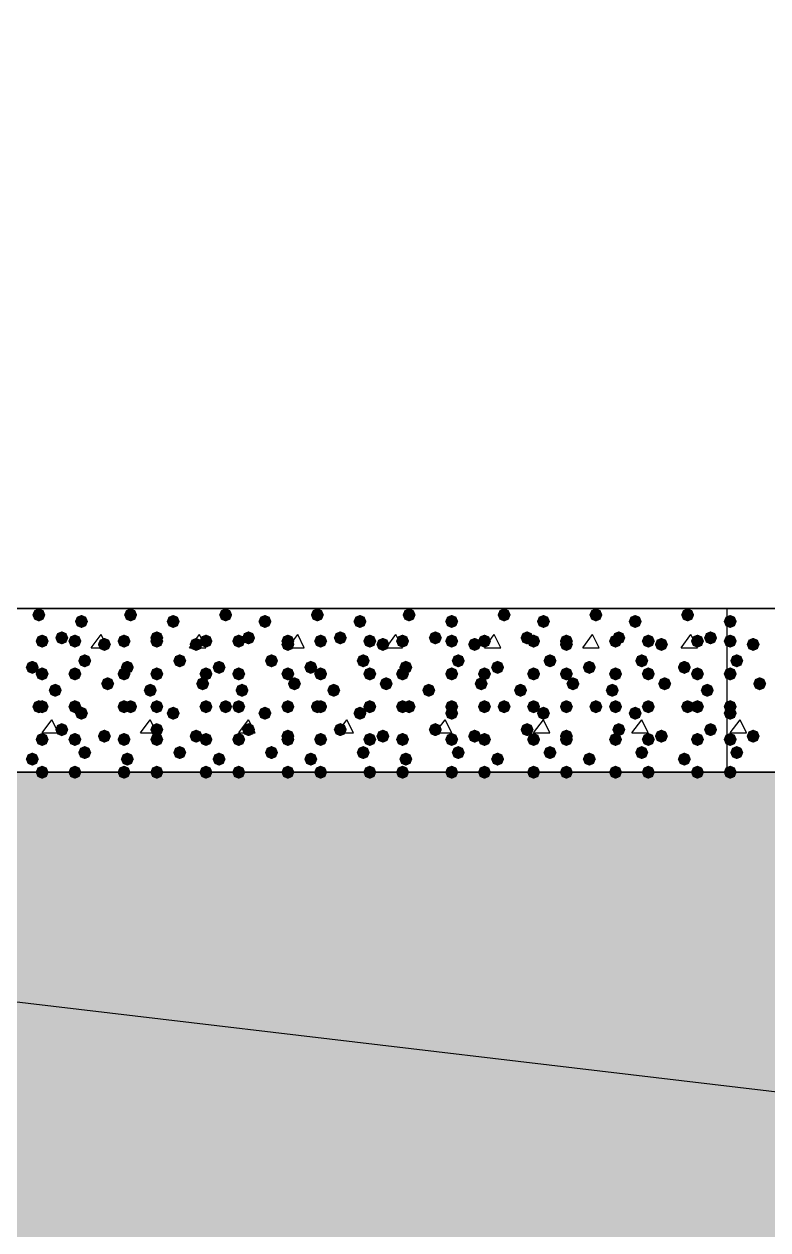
# Model space of a CAD drawing. Header units: millimetres. Extents: x 0 to 420, y 0 to 297.
# Drawn here: x 58.7 to 68.3, y 119.27 to 134.84 of the extents above; entities that cross this region are included whole.
import ezdxf

# ---------------------------------------------------------------- set-up
doc = ezdxf.new("R2010")
doc.units = ezdxf.units.MM
doc.layers.get('0').update_dxf_attribs({"linetype": 'CONTINUOUS'})

msp = doc.modelspace()

# ---------------------------------------------------------------- hatches: boundary and pattern name
at = {"true_color": 0x000008}
for points in [[(58.970333, 127.211667), (58.945463, 127.151871), (58.885667, 127.127), (58.825871, 127.151871), (58.801, 127.211667), (58.825871, 127.271462), (58.885667, 127.296333), (58.945462, 127.271463)], [(60.155667, 127.211667), (60.130796, 127.151871), (60.071, 127.127), (60.011204, 127.151871), (59.986333, 127.211667), (60.011204, 127.271462), (60.071, 127.296333), (60.130796, 127.271463)], [(61.383333, 127.211667), (61.358463, 127.151871), (61.298667, 127.127), (61.238871, 127.151871), (61.214, 127.211667), (61.238871, 127.271462), (61.298667, 127.296333), (61.358462, 127.271463)], [(62.568667, 127.211667), (62.543796, 127.151871), (62.484, 127.127), (62.424204, 127.151871), (62.399333, 127.211667), (62.424204, 127.271462), (62.484, 127.296333), (62.543796, 127.271463)], [(63.754, 127.211667), (63.729129, 127.151871), (63.669333, 127.127), (63.609538, 127.151871), (63.584667, 127.211667), (63.609537, 127.271462), (63.669333, 127.296333), (63.729129, 127.271463)], [(64.981667, 127.211667), (64.956796, 127.151871), (64.897, 127.127), (64.837204, 127.151871), (64.812333, 127.211667), (64.837204, 127.271462), (64.897, 127.296333), (64.956796, 127.271463)], [(66.167, 127.211667), (66.142129, 127.151871), (66.082333, 127.127), (66.022538, 127.151871), (65.997667, 127.211667), (66.022537, 127.271462), (66.082333, 127.296333), (66.142129, 127.271463)], [(67.352333, 127.211667), (67.327463, 127.151871), (67.267667, 127.127), (67.207871, 127.151871), (67.183, 127.211667), (67.207871, 127.271462), (67.267667, 127.296333), (67.327462, 127.271463)], [(59.520667, 127.127), (59.495796, 127.067204), (59.436, 127.042333), (59.376204, 127.067204), (59.351333, 127.127), (59.376204, 127.186796), (59.436, 127.211667), (59.495796, 127.186796)], [(60.706, 127.127), (60.681129, 127.067204), (60.621333, 127.042333), (60.561537, 127.067204), (60.536667, 127.127), (60.561537, 127.186796), (60.621333, 127.211667), (60.681129, 127.186796)], [(61.891333, 127.127), (61.866462, 127.067204), (61.806667, 127.042333), (61.746871, 127.067204), (61.722, 127.127), (61.746871, 127.186796), (61.806667, 127.211667), (61.866462, 127.186796)], [(63.119, 127.127), (63.094129, 127.067204), (63.034333, 127.042333), (62.974538, 127.067204), (62.949667, 127.127), (62.974537, 127.186796), (63.034333, 127.211667), (63.094129, 127.186796)], [(64.304333, 127.127), (64.279462, 127.067204), (64.219667, 127.042333), (64.159871, 127.067204), (64.135, 127.127), (64.159871, 127.186796), (64.219667, 127.211667), (64.279462, 127.186796)], [(65.489667, 127.127), (65.464796, 127.067204), (65.405, 127.042333), (65.345204, 127.067204), (65.320333, 127.127), (65.345204, 127.186796), (65.405, 127.211667), (65.464796, 127.186796)], [(66.675, 127.127), (66.650129, 127.067204), (66.590333, 127.042333), (66.530538, 127.067204), (66.505667, 127.127), (66.530537, 127.186796), (66.590333, 127.211667), (66.650129, 127.186796)], [(59.012667, 126.873), (58.987796, 126.813204), (58.928, 126.788333), (58.868204, 126.813204), (58.843333, 126.873), (58.868204, 126.932796), (58.928, 126.957667), (58.987796, 126.932796)], [(59.266667, 126.915333), (59.241796, 126.855538), (59.182, 126.830667), (59.122204, 126.855538), (59.097333, 126.915333), (59.122204, 126.975129), (59.182, 127), (59.241796, 126.975129)], [(59.436, 126.873), (59.411129, 126.813204), (59.351333, 126.788333), (59.291537, 126.813204), (59.266667, 126.873), (59.291537, 126.932796), (59.351333, 126.957667), (59.411129, 126.932796)], [(60.071, 126.873), (60.046129, 126.813204), (59.986333, 126.788333), (59.926537, 126.813204), (59.901667, 126.873), (59.926537, 126.932796), (59.986333, 126.957667), (60.046129, 126.932796)], [(60.494333, 126.915333), (60.469462, 126.855538), (60.409667, 126.830667), (60.349871, 126.855538), (60.325, 126.915333), (60.349871, 126.975129), (60.409667, 127), (60.469462, 126.975129)], [(60.494333, 126.873), (60.469462, 126.813204), (60.409667, 126.788333), (60.349871, 126.813204), (60.325, 126.873), (60.349871, 126.932796), (60.409667, 126.957667), (60.469462, 126.932796)], [(61.129333, 126.873), (61.104462, 126.813204), (61.044667, 126.788333), (60.984871, 126.813204), (60.96, 126.873), (60.984871, 126.932796), (61.044667, 126.957667), (61.104462, 126.932796)], [(61.552667, 126.873), (61.527796, 126.813204), (61.468, 126.788333), (61.408204, 126.813204), (61.383333, 126.873), (61.408204, 126.932796), (61.468, 126.957667), (61.527796, 126.932796)], [(61.679667, 126.915333), (61.654796, 126.855538), (61.595, 126.830667), (61.535204, 126.855538), (61.510333, 126.915333), (61.535204, 126.975129), (61.595, 127), (61.654796, 126.975129)], [(62.187667, 126.873), (62.162796, 126.813204), (62.103, 126.788333), (62.043204, 126.813204), (62.018333, 126.873), (62.043204, 126.932796), (62.103, 126.957667), (62.162796, 126.932796)], [(62.611, 126.873), (62.586129, 126.813204), (62.526333, 126.788333), (62.466537, 126.813204), (62.441667, 126.873), (62.466537, 126.932796), (62.526333, 126.957667), (62.586129, 126.932796)], [(62.865, 126.915333), (62.840129, 126.855538), (62.780333, 126.830667), (62.720538, 126.855538), (62.695667, 126.915333), (62.720537, 126.975129), (62.780333, 127), (62.840129, 126.975129)], [(63.246, 126.873), (63.221129, 126.813204), (63.161333, 126.788333), (63.101537, 126.813204), (63.076667, 126.873), (63.101537, 126.932796), (63.161333, 126.957667), (63.221129, 126.932796)], [(63.669333, 126.873), (63.644462, 126.813204), (63.584667, 126.788333), (63.524871, 126.813204), (63.5, 126.873), (63.524871, 126.932796), (63.584667, 126.957667), (63.644462, 126.932796)], [(64.092667, 126.915333), (64.067796, 126.855538), (64.008, 126.830667), (63.948204, 126.855538), (63.923333, 126.915333), (63.948204, 126.975129), (64.008, 127), (64.067796, 126.975129)], [(64.304333, 126.873), (64.279462, 126.813204), (64.219667, 126.788333), (64.159871, 126.813204), (64.135, 126.873), (64.159871, 126.932796), (64.219667, 126.957667), (64.279462, 126.932796)], [(64.727667, 126.873), (64.702796, 126.813204), (64.643, 126.788333), (64.583204, 126.813204), (64.558333, 126.873), (64.583204, 126.932796), (64.643, 126.957667), (64.702796, 126.932796)], [(65.278, 126.915333), (65.253129, 126.855538), (65.193333, 126.830667), (65.133538, 126.855538), (65.108667, 126.915333), (65.133537, 126.975129), (65.193333, 127), (65.253129, 126.975129)], [(65.362667, 126.873), (65.337796, 126.813204), (65.278, 126.788333), (65.218204, 126.813204), (65.193333, 126.873), (65.218204, 126.932796), (65.278, 126.957667), (65.337796, 126.932796)], [(65.786, 126.873), (65.761129, 126.813204), (65.701333, 126.788333), (65.641537, 126.813204), (65.616667, 126.873), (65.641537, 126.932796), (65.701333, 126.957667), (65.761129, 126.932796)], [(66.421, 126.873), (66.396129, 126.813204), (66.336333, 126.788333), (66.276537, 126.813204), (66.251667, 126.873), (66.276537, 126.932796), (66.336333, 126.957667), (66.396129, 126.932796)], [(66.463333, 126.915333), (66.438463, 126.855538), (66.378667, 126.830667), (66.318871, 126.855538), (66.294, 126.915333), (66.318871, 126.975129), (66.378667, 127), (66.438462, 126.975129)], [(66.844333, 126.873), (66.819462, 126.813204), (66.759667, 126.788333), (66.699871, 126.813204), (66.675, 126.873), (66.699871, 126.932796), (66.759667, 126.957667), (66.819462, 126.932796)], [(67.479333, 126.873), (67.454462, 126.813204), (67.394667, 126.788333), (67.334871, 126.813204), (67.31, 126.873), (67.334871, 126.932796), (67.394667, 126.957667), (67.454462, 126.932796)], [(67.648667, 126.915333), (67.623796, 126.855538), (67.564, 126.830667), (67.504204, 126.855538), (67.479333, 126.915333), (67.504204, 126.975129), (67.564, 127), (67.623796, 126.975129)], [(59.817, 126.830667), (59.792129, 126.770871), (59.732333, 126.746), (59.672538, 126.770871), (59.647667, 126.830667), (59.672537, 126.890462), (59.732333, 126.915333), (59.792129, 126.890463)], [(61.002333, 126.830667), (60.977463, 126.770871), (60.917667, 126.746), (60.857871, 126.770871), (60.833, 126.830667), (60.857871, 126.890462), (60.917667, 126.915333), (60.977462, 126.890463)], [(62.187667, 126.830667), (62.162796, 126.770871), (62.103, 126.746), (62.043204, 126.770871), (62.018333, 126.830667), (62.043204, 126.890462), (62.103, 126.915333), (62.162796, 126.890463)], [(63.415333, 126.830667), (63.390463, 126.770871), (63.330667, 126.746), (63.270871, 126.770871), (63.246, 126.830667), (63.270871, 126.890462), (63.330667, 126.915333), (63.390462, 126.890463)], [(64.600667, 126.830667), (64.575796, 126.770871), (64.516, 126.746), (64.456204, 126.770871), (64.431333, 126.830667), (64.456204, 126.890462), (64.516, 126.915333), (64.575796, 126.890463)], [(65.786, 126.830667), (65.761129, 126.770871), (65.701333, 126.746), (65.641537, 126.770871), (65.616667, 126.830667), (65.641537, 126.890462), (65.701333, 126.915333), (65.761129, 126.890463)], [(67.013667, 126.830667), (66.988796, 126.770871), (66.929, 126.746), (66.869204, 126.770871), (66.844333, 126.830667), (66.869204, 126.890462), (66.929, 126.915333), (66.988796, 126.890463)], [(58.885667, 126.534333), (58.860796, 126.474537), (58.801, 126.449667), (58.741204, 126.474537), (58.716333, 126.534333), (58.741204, 126.594129), (58.801, 126.619), (58.860796, 126.594129)], [(59.563, 126.619), (59.538129, 126.559204), (59.478333, 126.534333), (59.418537, 126.559204), (59.393667, 126.619), (59.418537, 126.678796), (59.478333, 126.703667), (59.538129, 126.678796)], [(60.113333, 126.534333), (60.088463, 126.474537), (60.028667, 126.449667), (59.968871, 126.474537), (59.944, 126.534333), (59.968871, 126.594129), (60.028667, 126.619), (60.088462, 126.594129)], [(60.790667, 126.619), (60.765796, 126.559204), (60.706, 126.534333), (60.646204, 126.559204), (60.621333, 126.619), (60.646204, 126.678796), (60.706, 126.703667), (60.765796, 126.678796)], [(61.298667, 126.534333), (61.273796, 126.474537), (61.214, 126.449667), (61.154204, 126.474537), (61.129333, 126.534333), (61.154204, 126.594129), (61.214, 126.619), (61.273796, 126.594129)], [(61.976, 126.619), (61.951129, 126.559204), (61.891333, 126.534333), (61.831537, 126.559204), (61.806667, 126.619), (61.831537, 126.678796), (61.891333, 126.703667), (61.951129, 126.678796)], [(62.484, 126.534333), (62.459129, 126.474537), (62.399333, 126.449667), (62.339538, 126.474537), (62.314667, 126.534333), (62.339537, 126.594129), (62.399333, 126.619), (62.459129, 126.594129)], [(63.161333, 126.619), (63.136462, 126.559204), (63.076667, 126.534333), (63.016871, 126.559204), (62.992, 126.619), (63.016871, 126.678796), (63.076667, 126.703667), (63.136462, 126.678796)], [(63.711667, 126.534333), (63.686796, 126.474537), (63.627, 126.449667), (63.567204, 126.474537), (63.542333, 126.534333), (63.567204, 126.594129), (63.627, 126.619), (63.686796, 126.594129)], [(64.389, 126.619), (64.364129, 126.559204), (64.304333, 126.534333), (64.244538, 126.559204), (64.219667, 126.619), (64.244537, 126.678796), (64.304333, 126.703667), (64.364129, 126.678796)], [(64.897, 126.534333), (64.872129, 126.474537), (64.812333, 126.449667), (64.752538, 126.474537), (64.727667, 126.534333), (64.752537, 126.594129), (64.812333, 126.619), (64.872129, 126.594129)], [(65.574333, 126.619), (65.549462, 126.559204), (65.489667, 126.534333), (65.429871, 126.559204), (65.405, 126.619), (65.429871, 126.678796), (65.489667, 126.703667), (65.549462, 126.678796)], [(66.082333, 126.534333), (66.057463, 126.474537), (65.997667, 126.449667), (65.937871, 126.474537), (65.913, 126.534333), (65.937871, 126.594129), (65.997667, 126.619), (66.057462, 126.594129)], [(66.759667, 126.619), (66.734796, 126.559204), (66.675, 126.534333), (66.615204, 126.559204), (66.590333, 126.619), (66.615204, 126.678796), (66.675, 126.703667), (66.734796, 126.678796)], [(67.31, 126.534333), (67.285129, 126.474537), (67.225333, 126.449667), (67.165538, 126.474537), (67.140667, 126.534333), (67.165537, 126.594129), (67.225333, 126.619), (67.285129, 126.594129)], [(59.012667, 126.449667), (58.987796, 126.389871), (58.928, 126.365), (58.868204, 126.389871), (58.843333, 126.449667), (58.868204, 126.509462), (58.928, 126.534333), (58.987796, 126.509463)], [(59.436, 126.449667), (59.411129, 126.389871), (59.351333, 126.365), (59.291537, 126.389871), (59.266667, 126.449667), (59.291537, 126.509462), (59.351333, 126.534333), (59.411129, 126.509463)], [(60.071, 126.449667), (60.046129, 126.389871), (59.986333, 126.365), (59.926537, 126.389871), (59.901667, 126.449667), (59.926537, 126.509462), (59.986333, 126.534333), (60.046129, 126.509463)], [(60.494333, 126.449667), (60.469462, 126.389871), (60.409667, 126.365), (60.349871, 126.389871), (60.325, 126.449667), (60.349871, 126.509462), (60.409667, 126.534333), (60.469462, 126.509463)], [(61.129333, 126.449667), (61.104462, 126.389871), (61.044667, 126.365), (60.984871, 126.389871), (60.96, 126.449667), (60.984871, 126.509462), (61.044667, 126.534333), (61.104462, 126.509463)], [(61.552667, 126.449667), (61.527796, 126.389871), (61.468, 126.365), (61.408204, 126.389871), (61.383333, 126.449667), (61.408204, 126.509462), (61.468, 126.534333), (61.527796, 126.509463)], [(62.187667, 126.449667), (62.162796, 126.389871), (62.103, 126.365), (62.043204, 126.389871), (62.018333, 126.449667), (62.043204, 126.509462), (62.103, 126.534333), (62.162796, 126.509463)], [(62.611, 126.449667), (62.586129, 126.389871), (62.526333, 126.365), (62.466537, 126.389871), (62.441667, 126.449667), (62.466537, 126.509462), (62.526333, 126.534333), (62.586129, 126.509463)], [(63.246, 126.449667), (63.221129, 126.389871), (63.161333, 126.365), (63.101537, 126.389871), (63.076667, 126.449667), (63.101537, 126.509462), (63.161333, 126.534333), (63.221129, 126.509463)], [(63.669333, 126.449667), (63.644462, 126.389871), (63.584667, 126.365), (63.524871, 126.389871), (63.5, 126.449667), (63.524871, 126.509462), (63.584667, 126.534333), (63.644462, 126.509463)], [(64.304333, 126.449667), (64.279462, 126.389871), (64.219667, 126.365), (64.159871, 126.389871), (64.135, 126.449667), (64.159871, 126.509462), (64.219667, 126.534333), (64.279462, 126.509463)], [(64.727667, 126.449667), (64.702796, 126.389871), (64.643, 126.365), (64.583204, 126.389871), (64.558333, 126.449667), (64.583204, 126.509462), (64.643, 126.534333), (64.702796, 126.509463)], [(65.362667, 126.449667), (65.337796, 126.389871), (65.278, 126.365), (65.218204, 126.389871), (65.193333, 126.449667), (65.218204, 126.509462), (65.278, 126.534333), (65.337796, 126.509463)], [(65.786, 126.449667), (65.761129, 126.389871), (65.701333, 126.365), (65.641537, 126.389871), (65.616667, 126.449667), (65.641537, 126.509462), (65.701333, 126.534333), (65.761129, 126.509463)], [(66.421, 126.449667), (66.396129, 126.389871), (66.336333, 126.365), (66.276537, 126.389871), (66.251667, 126.449667), (66.276537, 126.509462), (66.336333, 126.534333), (66.396129, 126.509463)], [(66.844333, 126.449667), (66.819462, 126.389871), (66.759667, 126.365), (66.699871, 126.389871), (66.675, 126.449667), (66.699871, 126.509462), (66.759667, 126.534333), (66.819462, 126.509463)], [(67.479333, 126.449667), (67.454462, 126.389871), (67.394667, 126.365), (67.334871, 126.389871), (67.31, 126.449667), (67.334871, 126.509462), (67.394667, 126.534333), (67.454462, 126.509463)], [(59.182, 126.238), (59.157129, 126.178204), (59.097333, 126.153333), (59.037538, 126.178204), (59.012667, 126.238), (59.037537, 126.297796), (59.097333, 126.322667), (59.157129, 126.297796)], [(59.859333, 126.322667), (59.834462, 126.262871), (59.774667, 126.238), (59.714871, 126.262871), (59.69, 126.322667), (59.714871, 126.382462), (59.774667, 126.407333), (59.834462, 126.382463)], [(60.409667, 126.238), (60.384796, 126.178204), (60.325, 126.153333), (60.265204, 126.178204), (60.240333, 126.238), (60.265204, 126.297796), (60.325, 126.322667), (60.384796, 126.297796)], [(61.087, 126.322667), (61.062129, 126.262871), (61.002333, 126.238), (60.942538, 126.262871), (60.917667, 126.322667), (60.942537, 126.382462), (61.002333, 126.407333), (61.062129, 126.382463)], [(61.595, 126.238), (61.570129, 126.178204), (61.510333, 126.153333), (61.450538, 126.178204), (61.425667, 126.238), (61.450537, 126.297796), (61.510333, 126.322667), (61.570129, 126.297796)], [(62.272333, 126.322667), (62.247463, 126.262871), (62.187667, 126.238), (62.127871, 126.262871), (62.103, 126.322667), (62.127871, 126.382462), (62.187667, 126.407333), (62.247462, 126.382463)], [(62.780333, 126.238), (62.755463, 126.178204), (62.695667, 126.153333), (62.635871, 126.178204), (62.611, 126.238), (62.635871, 126.297796), (62.695667, 126.322667), (62.755462, 126.297796)], [(63.457667, 126.322667), (63.432796, 126.262871), (63.373, 126.238), (63.313204, 126.262871), (63.288333, 126.322667), (63.313204, 126.382462), (63.373, 126.407333), (63.432796, 126.382463)], [(64.008, 126.238), (63.983129, 126.178204), (63.923333, 126.153333), (63.863538, 126.178204), (63.838667, 126.238), (63.863537, 126.297796), (63.923333, 126.322667), (63.983129, 126.297796)], [(64.685333, 126.322667), (64.660463, 126.262871), (64.600667, 126.238), (64.540871, 126.262871), (64.516, 126.322667), (64.540871, 126.382462), (64.600667, 126.407333), (64.660462, 126.382463)], [(65.193333, 126.238), (65.168463, 126.178204), (65.108667, 126.153333), (65.048871, 126.178204), (65.024, 126.238), (65.048871, 126.297796), (65.108667, 126.322667), (65.168462, 126.297796)], [(65.870667, 126.322667), (65.845796, 126.262871), (65.786, 126.238), (65.726204, 126.262871), (65.701333, 126.322667), (65.726204, 126.382462), (65.786, 126.407333), (65.845796, 126.382463)], [(66.378667, 126.238), (66.353796, 126.178204), (66.294, 126.153333), (66.234204, 126.178204), (66.209333, 126.238), (66.234204, 126.297796), (66.294, 126.322667), (66.353796, 126.297796)], [(67.056, 126.322667), (67.031129, 126.262871), (66.971333, 126.238), (66.911537, 126.262871), (66.886667, 126.322667), (66.911537, 126.382462), (66.971333, 126.407333), (67.031129, 126.382463)], [(67.606333, 126.238), (67.581463, 126.178204), (67.521667, 126.153333), (67.461871, 126.178204), (67.437, 126.238), (67.461871, 126.297796), (67.521667, 126.322667), (67.581462, 126.297796)], [(58.970333, 126.026333), (58.945463, 125.966537), (58.885667, 125.941667), (58.825871, 125.966537), (58.801, 126.026333), (58.825871, 126.086129), (58.885667, 126.111), (58.945462, 126.086129)], [(59.012667, 126.026333), (58.987796, 125.966537), (58.928, 125.941667), (58.868204, 125.966537), (58.843333, 126.026333), (58.868204, 126.086129), (58.928, 126.111), (58.987796, 126.086129)], [(59.436, 126.026333), (59.411129, 125.966537), (59.351333, 125.941667), (59.291537, 125.966537), (59.266667, 126.026333), (59.291537, 126.086129), (59.351333, 126.111), (59.411129, 126.086129)], [(59.520667, 125.941667), (59.495796, 125.881871), (59.436, 125.857), (59.376204, 125.881871), (59.351333, 125.941667), (59.376204, 126.001462), (59.436, 126.026333), (59.495796, 126.001463)], [(60.071, 126.026333), (60.046129, 125.966537), (59.986333, 125.941667), (59.926537, 125.966537), (59.901667, 126.026333), (59.926537, 126.086129), (59.986333, 126.111), (60.046129, 126.086129)], [(60.155667, 126.026333), (60.130796, 125.966537), (60.071, 125.941667), (60.011204, 125.966537), (59.986333, 126.026333), (60.011204, 126.086129), (60.071, 126.111), (60.130796, 126.086129)], [(60.494333, 126.026333), (60.469462, 125.966537), (60.409667, 125.941667), (60.349871, 125.966537), (60.325, 126.026333), (60.349871, 126.086129), (60.409667, 126.111), (60.469462, 126.086129)], [(60.706, 125.941667), (60.681129, 125.881871), (60.621333, 125.857), (60.561537, 125.881871), (60.536667, 125.941667), (60.561537, 126.001462), (60.621333, 126.026333), (60.681129, 126.001463)], [(61.129333, 126.026333), (61.104462, 125.966537), (61.044667, 125.941667), (60.984871, 125.966537), (60.96, 126.026333), (60.984871, 126.086129), (61.044667, 126.111), (61.104462, 126.086129)], [(61.383333, 126.026333), (61.358463, 125.966537), (61.298667, 125.941667), (61.238871, 125.966537), (61.214, 126.026333), (61.238871, 126.086129), (61.298667, 126.111), (61.358462, 126.086129)], [(61.552667, 126.026333), (61.527796, 125.966537), (61.468, 125.941667), (61.408204, 125.966537), (61.383333, 126.026333), (61.408204, 126.086129), (61.468, 126.111), (61.527796, 126.086129)], [(61.891333, 125.941667), (61.866462, 125.881871), (61.806667, 125.857), (61.746871, 125.881871), (61.722, 125.941667), (61.746871, 126.001462), (61.806667, 126.026333), (61.866462, 126.001463)], [(62.187667, 126.026333), (62.162796, 125.966537), (62.103, 125.941667), (62.043204, 125.966537), (62.018333, 126.026333), (62.043204, 126.086129), (62.103, 126.111), (62.162796, 126.086129)], [(62.568667, 126.026333), (62.543796, 125.966537), (62.484, 125.941667), (62.424204, 125.966537), (62.399333, 126.026333), (62.424204, 126.086129), (62.484, 126.111), (62.543796, 126.086129)], [(62.611, 126.026333), (62.586129, 125.966537), (62.526333, 125.941667), (62.466537, 125.966537), (62.441667, 126.026333), (62.466537, 126.086129), (62.526333, 126.111), (62.586129, 126.086129)], [(63.119, 125.941667), (63.094129, 125.881871), (63.034333, 125.857), (62.974538, 125.881871), (62.949667, 125.941667), (62.974537, 126.001462), (63.034333, 126.026333), (63.094129, 126.001463)], [(63.246, 126.026333), (63.221129, 125.966537), (63.161333, 125.941667), (63.101537, 125.966537), (63.076667, 126.026333), (63.101537, 126.086129), (63.161333, 126.111), (63.221129, 126.086129)], [(63.669333, 126.026333), (63.644462, 125.966537), (63.584667, 125.941667), (63.524871, 125.966537), (63.5, 126.026333), (63.524871, 126.086129), (63.584667, 126.111), (63.644462, 126.086129)], [(63.754, 126.026333), (63.729129, 125.966537), (63.669333, 125.941667), (63.609538, 125.966537), (63.584667, 126.026333), (63.609537, 126.086129), (63.669333, 126.111), (63.729129, 126.086129)], [(64.304333, 126.026333), (64.279462, 125.966537), (64.219667, 125.941667), (64.159871, 125.966537), (64.135, 126.026333), (64.159871, 126.086129), (64.219667, 126.111), (64.279462, 126.086129)], [(64.304333, 125.941667), (64.279462, 125.881871), (64.219667, 125.857), (64.159871, 125.881871), (64.135, 125.941667), (64.159871, 126.001462), (64.219667, 126.026333), (64.279462, 126.001463)], [(64.727667, 126.026333), (64.702796, 125.966537), (64.643, 125.941667), (64.583204, 125.966537), (64.558333, 126.026333), (64.583204, 126.086129), (64.643, 126.111), (64.702796, 126.086129)], [(64.981667, 126.026333), (64.956796, 125.966537), (64.897, 125.941667), (64.837204, 125.966537), (64.812333, 126.026333), (64.837204, 126.086129), (64.897, 126.111), (64.956796, 126.086129)], [(65.362667, 126.026333), (65.337796, 125.966537), (65.278, 125.941667), (65.218204, 125.966537), (65.193333, 126.026333), (65.218204, 126.086129), (65.278, 126.111), (65.337796, 126.086129)], [(65.489667, 125.941667), (65.464796, 125.881871), (65.405, 125.857), (65.345204, 125.881871), (65.320333, 125.941667), (65.345204, 126.001462), (65.405, 126.026333), (65.464796, 126.001463)], [(65.786, 126.026333), (65.761129, 125.966537), (65.701333, 125.941667), (65.641537, 125.966537), (65.616667, 126.026333), (65.641537, 126.086129), (65.701333, 126.111), (65.761129, 126.086129)], [(66.167, 126.026333), (66.142129, 125.966537), (66.082333, 125.941667), (66.022538, 125.966537), (65.997667, 126.026333), (66.022537, 126.086129), (66.082333, 126.111), (66.142129, 126.086129)], [(66.421, 126.026333), (66.396129, 125.966537), (66.336333, 125.941667), (66.276537, 125.966537), (66.251667, 126.026333), (66.276537, 126.086129), (66.336333, 126.111), (66.396129, 126.086129)], [(66.675, 125.941667), (66.650129, 125.881871), (66.590333, 125.857), (66.530538, 125.881871), (66.505667, 125.941667), (66.530537, 126.001462), (66.590333, 126.026333), (66.650129, 126.001463)], [(66.844333, 126.026333), (66.819462, 125.966537), (66.759667, 125.941667), (66.699871, 125.966537), (66.675, 126.026333), (66.699871, 126.086129), (66.759667, 126.111), (66.819462, 126.086129)], [(67.352333, 126.026333), (67.327463, 125.966537), (67.267667, 125.941667), (67.207871, 125.966537), (67.183, 126.026333), (67.207871, 126.086129), (67.267667, 126.111), (67.327462, 126.086129)], [(67.479333, 126.026333), (67.454462, 125.966537), (67.394667, 125.941667), (67.334871, 125.966537), (67.31, 126.026333), (67.334871, 126.086129), (67.394667, 126.111), (67.454462, 126.086129)], [(59.012667, 125.603), (58.987796, 125.543204), (58.928, 125.518333), (58.868204, 125.543204), (58.843333, 125.603), (58.868204, 125.662796), (58.928, 125.687667), (58.987796, 125.662796)], [(59.266667, 125.73), (59.241796, 125.670204), (59.182, 125.645333), (59.122204, 125.670204), (59.097333, 125.73), (59.122204, 125.789796), (59.182, 125.814667), (59.241796, 125.789796)], [(59.436, 125.603), (59.411129, 125.543204), (59.351333, 125.518333), (59.291537, 125.543204), (59.266667, 125.603), (59.291537, 125.662796), (59.351333, 125.687667), (59.411129, 125.662796)], [(59.817, 125.645333), (59.792129, 125.585538), (59.732333, 125.560667), (59.672538, 125.585538), (59.647667, 125.645333), (59.672537, 125.705129), (59.732333, 125.73), (59.792129, 125.705129)], [(60.071, 125.603), (60.046129, 125.543204), (59.986333, 125.518333), (59.926537, 125.543204), (59.901667, 125.603), (59.926537, 125.662796), (59.986333, 125.687667), (60.046129, 125.662796)], [(60.494333, 125.73), (60.469462, 125.670204), (60.409667, 125.645333), (60.349871, 125.670204), (60.325, 125.73), (60.349871, 125.789796), (60.409667, 125.814667), (60.469462, 125.789796)], [(60.494333, 125.603), (60.469462, 125.543204), (60.409667, 125.518333), (60.349871, 125.543204), (60.325, 125.603), (60.349871, 125.662796), (60.409667, 125.687667), (60.469462, 125.662796)], [(61.002333, 125.645333), (60.977463, 125.585538), (60.917667, 125.560667), (60.857871, 125.585538), (60.833, 125.645333), (60.857871, 125.705129), (60.917667, 125.73), (60.977462, 125.705129)], [(61.129333, 125.603), (61.104462, 125.543204), (61.044667, 125.518333), (60.984871, 125.543204), (60.96, 125.603), (60.984871, 125.662796), (61.044667, 125.687667), (61.104462, 125.662796)], [(61.552667, 125.603), (61.527796, 125.543204), (61.468, 125.518333), (61.408204, 125.543204), (61.383333, 125.603), (61.408204, 125.662796), (61.468, 125.687667), (61.527796, 125.662796)], [(61.679667, 125.73), (61.654796, 125.670204), (61.595, 125.645333), (61.535204, 125.670204), (61.510333, 125.73), (61.535204, 125.789796), (61.595, 125.814667), (61.654796, 125.789796)], [(62.187667, 125.645333), (62.162796, 125.585538), (62.103, 125.560667), (62.043204, 125.585538), (62.018333, 125.645333), (62.043204, 125.705129), (62.103, 125.73), (62.162796, 125.705129)], [(62.187667, 125.603), (62.162796, 125.543204), (62.103, 125.518333), (62.043204, 125.543204), (62.018333, 125.603), (62.043204, 125.662796), (62.103, 125.687667), (62.162796, 125.662796)], [(62.611, 125.603), (62.586129, 125.543204), (62.526333, 125.518333), (62.466537, 125.543204), (62.441667, 125.603), (62.466537, 125.662796), (62.526333, 125.687667), (62.586129, 125.662796)], [(62.865, 125.73), (62.840129, 125.670204), (62.780333, 125.645333), (62.720538, 125.670204), (62.695667, 125.73), (62.720537, 125.789796), (62.780333, 125.814667), (62.840129, 125.789796)], [(63.246, 125.603), (63.221129, 125.543204), (63.161333, 125.518333), (63.101537, 125.543204), (63.076667, 125.603), (63.101537, 125.662796), (63.161333, 125.687667), (63.221129, 125.662796)], [(63.415333, 125.645333), (63.390463, 125.585538), (63.330667, 125.560667), (63.270871, 125.585538), (63.246, 125.645333), (63.270871, 125.705129), (63.330667, 125.73), (63.390462, 125.705129)], [(63.669333, 125.603), (63.644462, 125.543204), (63.584667, 125.518333), (63.524871, 125.543204), (63.5, 125.603), (63.524871, 125.662796), (63.584667, 125.687667), (63.644462, 125.662796)], [(64.092667, 125.73), (64.067796, 125.670204), (64.008, 125.645333), (63.948204, 125.670204), (63.923333, 125.73), (63.948204, 125.789796), (64.008, 125.814667), (64.067796, 125.789796)], [(64.304333, 125.603), (64.279462, 125.543204), (64.219667, 125.518333), (64.159871, 125.543204), (64.135, 125.603), (64.159871, 125.662796), (64.219667, 125.687667), (64.279462, 125.662796)], [(64.600667, 125.645333), (64.575796, 125.585538), (64.516, 125.560667), (64.456204, 125.585538), (64.431333, 125.645333), (64.456204, 125.705129), (64.516, 125.73), (64.575796, 125.705129)], [(64.727667, 125.603), (64.702796, 125.543204), (64.643, 125.518333), (64.583204, 125.543204), (64.558333, 125.603), (64.583204, 125.662796), (64.643, 125.687667), (64.702796, 125.662796)], [(65.278, 125.73), (65.253129, 125.670204), (65.193333, 125.645333), (65.133538, 125.670204), (65.108667, 125.73), (65.133537, 125.789796), (65.193333, 125.814667), (65.253129, 125.789796)], [(65.362667, 125.603), (65.337796, 125.543204), (65.278, 125.518333), (65.218204, 125.543204), (65.193333, 125.603), (65.218204, 125.662796), (65.278, 125.687667), (65.337796, 125.662796)], [(65.786, 125.645333), (65.761129, 125.585538), (65.701333, 125.560667), (65.641537, 125.585538), (65.616667, 125.645333), (65.641537, 125.705129), (65.701333, 125.73), (65.761129, 125.705129)], [(65.786, 125.603), (65.761129, 125.543204), (65.701333, 125.518333), (65.641537, 125.543204), (65.616667, 125.603), (65.641537, 125.662796), (65.701333, 125.687667), (65.761129, 125.662796)], [(66.421, 125.603), (66.396129, 125.543204), (66.336333, 125.518333), (66.276537, 125.543204), (66.251667, 125.603), (66.276537, 125.662796), (66.336333, 125.687667), (66.396129, 125.662796)], [(66.463333, 125.73), (66.438463, 125.670204), (66.378667, 125.645333), (66.318871, 125.670204), (66.294, 125.73), (66.318871, 125.789796), (66.378667, 125.814667), (66.438462, 125.789796)], [(66.844333, 125.603), (66.819462, 125.543204), (66.759667, 125.518333), (66.699871, 125.543204), (66.675, 125.603), (66.699871, 125.662796), (66.759667, 125.687667), (66.819462, 125.662796)], [(67.013667, 125.645333), (66.988796, 125.585538), (66.929, 125.560667), (66.869204, 125.585538), (66.844333, 125.645333), (66.869204, 125.705129), (66.929, 125.73), (66.988796, 125.705129)], [(67.479333, 125.603), (67.454462, 125.543204), (67.394667, 125.518333), (67.334871, 125.543204), (67.31, 125.603), (67.334871, 125.662796), (67.394667, 125.687667), (67.454462, 125.662796)], [(67.648667, 125.73), (67.623796, 125.670204), (67.564, 125.645333), (67.504204, 125.670204), (67.479333, 125.73), (67.504204, 125.789796), (67.564, 125.814667), (67.623796, 125.789796)], [(58.885667, 125.349), (58.860796, 125.289204), (58.801, 125.264333), (58.741204, 125.289204), (58.716333, 125.349), (58.741204, 125.408796), (58.801, 125.433667), (58.860796, 125.408796)], [(59.563, 125.433667), (59.538129, 125.373871), (59.478333, 125.349), (59.418537, 125.373871), (59.393667, 125.433667), (59.418537, 125.493462), (59.478333, 125.518333), (59.538129, 125.493463)], [(60.113333, 125.349), (60.088463, 125.289204), (60.028667, 125.264333), (59.968871, 125.289204), (59.944, 125.349), (59.968871, 125.408796), (60.028667, 125.433667), (60.088462, 125.408796)], [(60.790667, 125.433667), (60.765796, 125.373871), (60.706, 125.349), (60.646204, 125.373871), (60.621333, 125.433667), (60.646204, 125.493462), (60.706, 125.518333), (60.765796, 125.493463)], [(61.298667, 125.349), (61.273796, 125.289204), (61.214, 125.264333), (61.154204, 125.289204), (61.129333, 125.349), (61.154204, 125.408796), (61.214, 125.433667), (61.273796, 125.408796)], [(61.976, 125.433667), (61.951129, 125.373871), (61.891333, 125.349), (61.831537, 125.373871), (61.806667, 125.433667), (61.831537, 125.493462), (61.891333, 125.518333), (61.951129, 125.493463)], [(62.484, 125.349), (62.459129, 125.289204), (62.399333, 125.264333), (62.339538, 125.289204), (62.314667, 125.349), (62.339537, 125.408796), (62.399333, 125.433667), (62.459129, 125.408796)], [(63.161333, 125.433667), (63.136462, 125.373871), (63.076667, 125.349), (63.016871, 125.373871), (62.992, 125.433667), (63.016871, 125.493462), (63.076667, 125.518333), (63.136462, 125.493463)], [(63.711667, 125.349), (63.686796, 125.289204), (63.627, 125.264333), (63.567204, 125.289204), (63.542333, 125.349), (63.567204, 125.408796), (63.627, 125.433667), (63.686796, 125.408796)], [(64.389, 125.433667), (64.364129, 125.373871), (64.304333, 125.349), (64.244538, 125.373871), (64.219667, 125.433667), (64.244537, 125.493462), (64.304333, 125.518333), (64.364129, 125.493463)], [(64.897, 125.349), (64.872129, 125.289204), (64.812333, 125.264333), (64.752538, 125.289204), (64.727667, 125.349), (64.752537, 125.408796), (64.812333, 125.433667), (64.872129, 125.408796)], [(65.574333, 125.433667), (65.549462, 125.373871), (65.489667, 125.349), (65.429871, 125.373871), (65.405, 125.433667), (65.429871, 125.493462), (65.489667, 125.518333), (65.549462, 125.493463)], [(66.082333, 125.349), (66.057463, 125.289204), (65.997667, 125.264333), (65.937871, 125.289204), (65.913, 125.349), (65.937871, 125.408796), (65.997667, 125.433667), (66.057462, 125.408796)], [(66.759667, 125.433667), (66.734796, 125.373871), (66.675, 125.349), (66.615204, 125.373871), (66.590333, 125.433667), (66.615204, 125.493462), (66.675, 125.518333), (66.734796, 125.493463)], [(67.31, 125.349), (67.285129, 125.289204), (67.225333, 125.264333), (67.165538, 125.289204), (67.140667, 125.349), (67.165537, 125.408796), (67.225333, 125.433667), (67.285129, 125.408796)], [(59.012667, 125.179667), (58.987796, 125.119871), (58.928, 125.095), (58.868204, 125.119871), (58.843333, 125.179667), (58.868204, 125.239462), (58.928, 125.264333), (58.987796, 125.239463)], [(59.436, 125.179667), (59.411129, 125.119871), (59.351333, 125.095), (59.291537, 125.119871), (59.266667, 125.179667), (59.291537, 125.239462), (59.351333, 125.264333), (59.411129, 125.239463)], [(60.071, 125.179667), (60.046129, 125.119871), (59.986333, 125.095), (59.926537, 125.119871), (59.901667, 125.179667), (59.926537, 125.239462), (59.986333, 125.264333), (60.046129, 125.239463)], [(60.494333, 125.179667), (60.469462, 125.119871), (60.409667, 125.095), (60.349871, 125.119871), (60.325, 125.179667), (60.349871, 125.239462), (60.409667, 125.264333), (60.469462, 125.239463)], [(61.129333, 125.179667), (61.104462, 125.119871), (61.044667, 125.095), (60.984871, 125.119871), (60.96, 125.179667), (60.984871, 125.239462), (61.044667, 125.264333), (61.104462, 125.239463)], [(61.552667, 125.179667), (61.527796, 125.119871), (61.468, 125.095), (61.408204, 125.119871), (61.383333, 125.179667), (61.408204, 125.239462), (61.468, 125.264333), (61.527796, 125.239463)], [(62.187667, 125.179667), (62.162796, 125.119871), (62.103, 125.095), (62.043204, 125.119871), (62.018333, 125.179667), (62.043204, 125.239462), (62.103, 125.264333), (62.162796, 125.239463)], [(62.611, 125.179667), (62.586129, 125.119871), (62.526333, 125.095), (62.466537, 125.119871), (62.441667, 125.179667), (62.466537, 125.239462), (62.526333, 125.264333), (62.586129, 125.239463)], [(63.246, 125.179667), (63.221129, 125.119871), (63.161333, 125.095), (63.101537, 125.119871), (63.076667, 125.179667), (63.101537, 125.239462), (63.161333, 125.264333), (63.221129, 125.239463)], [(63.669333, 125.179667), (63.644462, 125.119871), (63.584667, 125.095), (63.524871, 125.119871), (63.5, 125.179667), (63.524871, 125.239462), (63.584667, 125.264333), (63.644462, 125.239463)], [(64.304333, 125.179667), (64.279462, 125.119871), (64.219667, 125.095), (64.159871, 125.119871), (64.135, 125.179667), (64.159871, 125.239462), (64.219667, 125.264333), (64.279462, 125.239463)], [(64.727667, 125.179667), (64.702796, 125.119871), (64.643, 125.095), (64.583204, 125.119871), (64.558333, 125.179667), (64.583204, 125.239462), (64.643, 125.264333), (64.702796, 125.239463)], [(65.362667, 125.179667), (65.337796, 125.119871), (65.278, 125.095), (65.218204, 125.119871), (65.193333, 125.179667), (65.218204, 125.239462), (65.278, 125.264333), (65.337796, 125.239463)], [(65.786, 125.179667), (65.761129, 125.119871), (65.701333, 125.095), (65.641537, 125.119871), (65.616667, 125.179667), (65.641537, 125.239462), (65.701333, 125.264333), (65.761129, 125.239463)], [(66.421, 125.179667), (66.396129, 125.119871), (66.336333, 125.095), (66.276537, 125.119871), (66.251667, 125.179667), (66.276537, 125.239462), (66.336333, 125.264333), (66.396129, 125.239463)], [(66.844333, 125.179667), (66.819462, 125.119871), (66.759667, 125.095), (66.699871, 125.119871), (66.675, 125.179667), (66.699871, 125.239462), (66.759667, 125.264333), (66.819462, 125.239463)], [(67.479333, 125.179667), (67.454462, 125.119871), (67.394667, 125.095), (67.334871, 125.119871), (67.31, 125.179667), (67.334871, 125.239462), (67.394667, 125.264333), (67.454462, 125.239463)]]:
    msp.add_hatch(color=0, dxfattribs=at).paths.add_polyline_path(points, flags=0)
at = {"true_color": 0x000007}
for points in [[(67.902667, 127.127), (67.877796, 127.067204), (67.818, 127.042333), (67.758204, 127.067204), (67.733333, 127.127), (67.758204, 127.186796), (67.818, 127.211667), (67.877796, 127.186796)], [(67.902667, 126.873), (67.877796, 126.813204), (67.818, 126.788333), (67.758204, 126.813204), (67.733333, 126.873), (67.758204, 126.932796), (67.818, 126.957667), (67.877796, 126.932796)], [(68.199, 126.830667), (68.174129, 126.770871), (68.114333, 126.746), (68.054538, 126.770871), (68.029667, 126.830667), (68.054537, 126.890462), (68.114333, 126.915333), (68.174129, 126.890463)], [(67.987333, 126.619), (67.962463, 126.559204), (67.902667, 126.534333), (67.842871, 126.559204), (67.818, 126.619), (67.842871, 126.678796), (67.902667, 126.703667), (67.962462, 126.678796)], [(67.902667, 126.449667), (67.877796, 126.389871), (67.818, 126.365), (67.758204, 126.389871), (67.733333, 126.449667), (67.758204, 126.509462), (67.818, 126.534333), (67.877796, 126.509463)], [(68.283667, 126.322667), (68.258796, 126.262871), (68.199, 126.238), (68.139204, 126.262871), (68.114333, 126.322667), (68.139204, 126.382462), (68.199, 126.407333), (68.258796, 126.382463)], [(67.902667, 126.026333), (67.877796, 125.966537), (67.818, 125.941667), (67.758204, 125.966537), (67.733333, 126.026333), (67.758204, 126.086129), (67.818, 126.111), (67.877796, 126.086129)], [(67.902667, 125.941667), (67.877796, 125.881871), (67.818, 125.857), (67.758204, 125.881871), (67.733333, 125.941667), (67.758204, 126.001462), (67.818, 126.026333), (67.877796, 126.001463)], [(67.902667, 125.603), (67.877796, 125.543204), (67.818, 125.518333), (67.758204, 125.543204), (67.733333, 125.603), (67.758204, 125.662796), (67.818, 125.687667), (67.877796, 125.662796)], [(68.199, 125.645333), (68.174129, 125.585538), (68.114333, 125.560667), (68.054538, 125.585538), (68.029667, 125.645333), (68.054537, 125.705129), (68.114333, 125.73), (68.174129, 125.705129)], [(67.987333, 125.433667), (67.962463, 125.373871), (67.902667, 125.349), (67.842871, 125.373871), (67.818, 125.433667), (67.842871, 125.493462), (67.902667, 125.518333), (67.962462, 125.493463)], [(67.902667, 125.179667), (67.877796, 125.119871), (67.818, 125.095), (67.758204, 125.119871), (67.733333, 125.179667), (67.758204, 125.239462), (67.818, 125.264333), (67.877796, 125.239463)]]:
    msp.add_hatch(color=0, dxfattribs=at).paths.add_polyline_path(points, flags=0)
at = {"true_color": 0x000008}
h = msp.add_hatch(color=0, dxfattribs=at)
h.paths.add_polyline_path([(194.902667, 125.179667), (33.528, 125.179667), (194.902667, 106.087333)], flags=0)
h.paths.add_polyline_path([(33.528, 125.179667), (194.902667, 106.087333), (33.528, 106.087333)], flags=0)

# ---------------------------------------------------------------- linework, layer by layer
at = {"color": 0, "true_color": 0x000007}
for points in [[(32.469667, 125.179667), (32.469667, 148.463), (380.661333, 148.463), (380.661333, 125.179667), (218.228333, 125.179667), (218.228333, 103.970667), (194.902667, 103.970667), (194.902667, 125.179667)], [(32.469667, 125.179667), (32.469667, 148.463), (380.661333, 148.463), (380.661333, 125.179667), (218.228333, 125.179667), (218.228333, 103.970667), (194.902667, 103.970667), (194.902667, 125.179667)], [(67.775667, 127.296333), (67.775667, 125.179667), (69.892333, 125.179667), (69.892333, 127.296333)]]:
    msp.add_lwpolyline(points, close=True, dxfattribs=at)
at = {"color": 0, "true_color": 0x0000fd}
msp.add_lwpolyline([(216.111667, 127.296333), (378.544667, 127.296333), (378.544667, 146.346333), (34.586333, 146.346333), (34.586333, 127.296333), (197.019333, 127.296333), (197.019333, 106.087333), (216.111667, 106.087333)], close=True, dxfattribs=at)
at = {"color": 0, "true_color": 0x000007}
for points in [[(67.775667, 127.296333), (48.683333, 127.296333)], [(67.818, 125.687667), (67.945, 125.857)], [(68.029667, 125.687667), (67.945, 125.857)], [(67.818, 125.687667), (68.029667, 125.687667)], [(48.683333, 125.179667), (67.775667, 125.179667)]]:
    msp.add_lwpolyline(points, dxfattribs=at)
at = {"color": 0, "true_color": 0x000008}
for points in [[(59.563, 126.788333), (59.69, 126.957667)], [(59.774667, 126.788333), (59.69, 126.957667)], [(60.833, 126.788333), (60.96, 126.957667)], [(61.044667, 126.788333), (60.96, 126.957667)], [(62.103, 126.788333), (62.23, 126.957667)], [(62.314667, 126.788333), (62.23, 126.957667)], [(63.373, 126.788333), (63.5, 126.957667)], [(63.584667, 126.788333), (63.5, 126.957667)], [(64.643, 126.788333), (64.77, 126.957667)], [(64.854667, 126.788333), (64.77, 126.957667)], [(65.913, 126.788333), (66.04, 126.957667)], [(66.124667, 126.788333), (66.04, 126.957667)], [(67.183, 126.788333), (67.31, 126.957667)], [(67.394667, 126.788333), (67.31, 126.957667)], [(59.563, 126.788333), (59.774667, 126.788333)], [(60.833, 126.788333), (61.044667, 126.788333)], [(62.103, 126.788333), (62.314667, 126.788333)], [(63.373, 126.788333), (63.584667, 126.788333)], [(64.643, 126.788333), (64.854667, 126.788333)], [(65.913, 126.788333), (66.124667, 126.788333)], [(67.183, 126.788333), (67.394667, 126.788333)], [(58.928, 125.687667), (59.055, 125.857)], [(59.139667, 125.687667), (59.055, 125.857)], [(60.198, 125.687667), (60.325, 125.857)], [(60.409667, 125.687667), (60.325, 125.857)], [(61.468, 125.687667), (61.595, 125.857)], [(61.679667, 125.687667), (61.595, 125.857)], [(62.738, 125.687667), (62.865, 125.857)], [(62.949667, 125.687667), (62.865, 125.857)], [(64.008, 125.687667), (64.135, 125.857)], [(64.219667, 125.687667), (64.135, 125.857)], [(65.278, 125.687667), (65.405, 125.857)], [(65.489667, 125.687667), (65.405, 125.857)], [(66.548, 125.687667), (66.675, 125.857)], [(66.759667, 125.687667), (66.675, 125.857)], [(58.928, 125.687667), (59.139667, 125.687667)], [(60.198, 125.687667), (60.409667, 125.687667)], [(61.468, 125.687667), (61.679667, 125.687667)], [(62.738, 125.687667), (62.949667, 125.687667)], [(64.008, 125.687667), (64.219667, 125.687667)], [(65.278, 125.687667), (65.489667, 125.687667)], [(66.548, 125.687667), (66.759667, 125.687667)]]:
    msp.add_lwpolyline(points, dxfattribs=at)
for points in [[(194.902667, 125.179667), (33.528, 125.179667), (194.902667, 106.087333)], [(33.528, 125.179667), (194.902667, 106.087333), (33.528, 106.087333)]]:
    msp.add_lwpolyline(points, close=True, dxfattribs=at)

doc.saveas('drawing.dxf')
